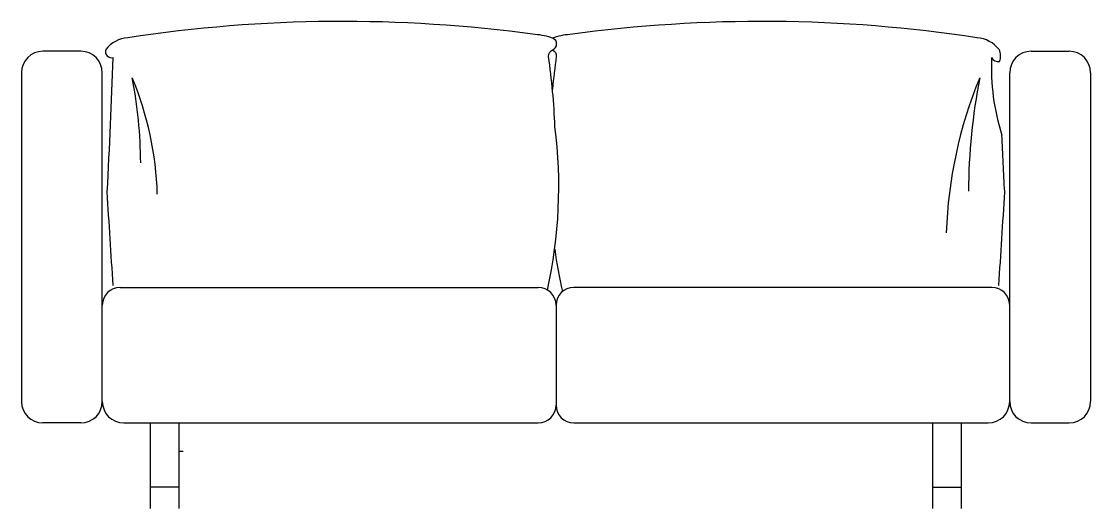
# Model space of a CAD drawing. Header units: inches. Extents: x 11 to 53.5, y 7.4 to 32.2.
# Drawn here: x 24.969 to 26.469, y 17.479 to 18.161 of the extents above; entities that cross this region are included whole.
import ezdxf

# ---------------------------------------------------------------- set-up
doc = ezdxf.new("R2010")
doc.units = ezdxf.units.IN
doc.header["$MEASUREMENT"] = 0
doc.layers.add('02', color=2, linetype='Continuous')

msp = doc.modelspace()

# ---------------------------------------------------------------- linework, layer by layer
at = {"layer": '02'}
for p, q in [((25.7143, 18.1379), (25.7143, 18.1379)), ((25.0528, 18.1194), (24.9993, 18.1194)), ((26.3857, 18.1194), (26.4393, 18.1194)), ((24.9693, 18.0894), (24.9693, 17.6285)), ((25.0828, 17.6285), (25.0828, 18.0894)), ((26.3557, 17.6285), (26.3557, 18.0894)), ((26.4693, 18.0894), (26.4693, 17.6285)), ((25.1078, 17.7885), (25.6943, 17.7885)), ((26.3307, 17.7885), (25.7443, 17.7885)), ((25.7193, 17.7635), (25.7193, 17.6235)), ((25.0528, 17.5985), (24.9993, 17.5985)), ((25.1128, 17.5985), (25.6943, 17.5985)), ((25.1504, 17.4785), (25.1504, 17.5985)), ((25.1904, 17.4785), (25.1904, 17.5985)), ((25.7443, 17.5985), (26.3257, 17.5985)), ((26.2481, 17.4785), (26.2481, 17.5985)), ((26.2881, 17.4785), (26.2881, 17.5985)), ((26.3857, 17.5985), (26.4393, 17.5985)), ((25.1961, 17.5585), (25.1904, 17.5585)), ((25.1904, 17.5085), (25.1504, 17.5085)), ((26.2481, 17.5085), (26.2881, 17.5085))]:
    msp.add_line(p, q, dxfattribs=at)
for points in [[(25.7074, 17.7848, 0.085903), (25.7178, 18.0137, 0.024905), (25.7088, 18.1122, -0.33329), (25.7151, 18.1217, 0.633617), (25.7152, 18.1375, 0.071668), (25.69, 18.1429)], [(25.7143, 18.1213, -0.307707), (25.7197, 18.1122, 0.011616), (25.7143, 18.0664)], [(25.0981, 17.7912, -0.003933), (25.0898, 17.9224, 0.004099), (25.0981, 18.1106)], [(26.3404, 17.7912, 0.003933), (26.3487, 17.9224, -0.001734), (26.3448, 18.002)], [(25.7174, 17.842, 0.022401), (25.7283, 17.7828)]]:
    msp.add_lwpolyline(points, format="xyb", dxfattribs=at)
for centre, radius, start, end in [((25.4198, 16.1652), 1.996, 82.2207, 98.6777), ((26.0087, 16.1652), 1.996, 81.3223, 97.7793), ((25.1222, 18.0944), 0.0441, 94.6459, 141.5514), ((25.7444, 18.0528), 0.0903, 93.7439, 109.5233), ((26.3063, 18.0944), 0.0441, 38.4486, 85.3541), ((25.0957, 18.1188), 0.00857, 159.2258, 286.4738), ((26.3228, 18.1128), 0.0202, 337.5906, 26.7344), ((24.9993, 18.0894), 0.03, 90, 180), ((25.0528, 18.0894), 0.03, 0, 90), ((26.6374, 18.0961), 0.3074, 177.3039, 197.8255), ((26.3395, 18.115), 0.0102, 205.9268, 280.9921), ((26.3857, 18.0894), 0.03, 90, 180), ((26.4393, 18.0894), 0.03, 0, 90), ((24.6956, 17.9044), 0.4646, 1.8323, 22.4952), ((24.4822, 17.9576), 0.6545, 0.464, 10.9691), ((26.886, 17.8452), 0.6195, 157.5048, 178.1677), ((27.1705, 17.9161), 0.8727, 169.0309, 179.536), ((25.1078, 17.7635), 0.025, 90, 180), ((25.6943, 17.7635), 0.025, 0, 90), ((25.7443, 17.7635), 0.025, 90, 180), ((26.3307, 17.7635), 0.025, 0, 90), ((24.9993, 17.6285), 0.03, 180, 270), ((25.0528, 17.6285), 0.03, 270, 0), ((25.1128, 17.6285), 0.03, 180, 270), ((26.3257, 17.6285), 0.03, 270, 0), ((26.3857, 17.6285), 0.03, 180, 270), ((26.4393, 17.6285), 0.03, 270, 0), ((25.6943, 17.6235), 0.025, 270, 0), ((25.7443, 17.6235), 0.025, 180, 270)]:
    msp.add_arc(centre, radius, start, end, dxfattribs=at)

doc.saveas('drawing.dxf')
